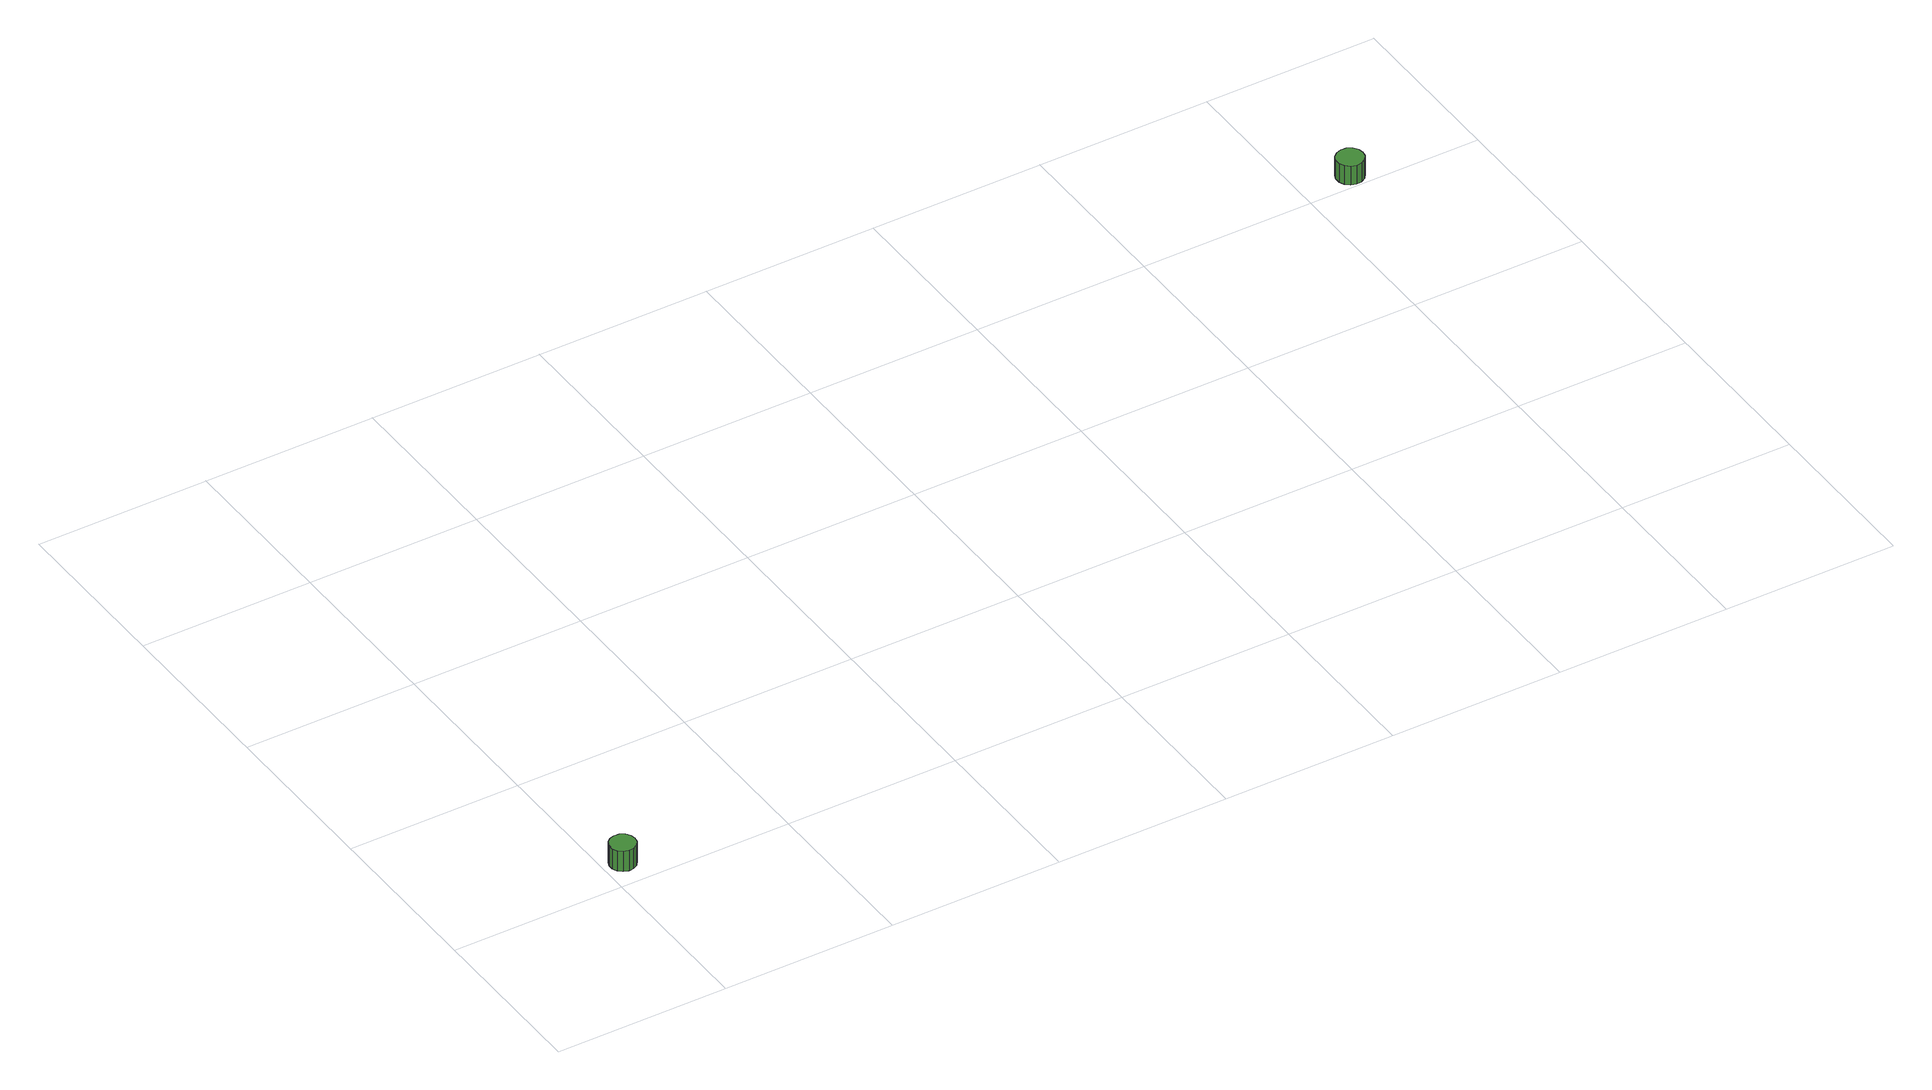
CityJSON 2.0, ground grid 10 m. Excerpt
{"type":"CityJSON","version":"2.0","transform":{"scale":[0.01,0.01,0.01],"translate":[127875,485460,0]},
"CityObjects":{
"tree1":{"type":"SolitaryVegetationObject","attributes":{"function":"something"},"geometry":[{"type":"MultiSurface","lod":"1","boundaries":[[[0,1,2,3,4,5,6,7,8,9,10,11,12,13,14]],[[15,16,17,18,19,20,21,22,23,24,25,26,27,28,29]],[[0,29,28,1]],[[1,28,27,2]],[[2,27,26,3]],[[3,26,25,4]],[[4,25,24,5]],[[5,24,23,6]],[[6,23,22,7]],[[7,22,21,8]],[[8,21,20,9]],[[9,20,19,10]],[[10,19,18,11]],[[11,18,17,12]],[[12,17,16,13]],[[13,16,15,14]],[[14,15,29,0]]]}]},
"tree2":{"type":"SolitaryVegetationObject","attributes":{"function":"something"},"geometry":[{"type":"MultiSurface","lod":"1","boundaries":[[[30,31,32,33,34,35,36,37,38,39,40,41,42,43,44]],[[45,46,47,48,49,50,51,52,53,54,55,56,57,58,59]],[[30,59,58,31]],[[31,58,57,32]],[[32,57,56,33]],[[33,56,55,34]],[[34,55,54,35]],[[35,54,53,36]],[[36,53,52,37]],[[37,52,51,38]],[[38,51,50,39]],[[39,50,49,40]],[[40,49,48,41]],[[41,48,47,42]],[[42,47,46,43]],[[43,46,45,44]],[[44,45,59,30]]]}]}
},
"vertices":[
[163,130,186],[157,160,186],[139,185,186],[112,200,186],[82,203,186],[52,194,186],[29,173,186],[17,145,186],[17,114,186],[29,86,186],[52,66,186],[82,56,186],[112,59,186],[139,75,186],[157,100,186],[157,100,57],[139,75,57],[112,59,57],[82,56,57],[52,66,57],[29,86,57],[17,114,57],[17,145,57],[29,173,57],[52,194,57],[82,203,57],[112,200,57],[139,185,57],[157,160,57],[163,130,57],
[6368,3089,143],[6362,3120,143],[6343,3146,143],[6315,3162,143],[6283,3165,143],[6253,3155,143],[6229,3134,143],[6216,3105,143],[6216,3073,143],[6229,3044,143],[6253,3022,143],[6283,3013,143],[6315,3016,143],[6343,3032,143],[6362,3058,143],[6362,3058,22],[6343,3032,22],[6315,3016,22],[6283,3013,22],[6253,3022,22],[6229,3044,22],[6216,3073,22],[6216,3105,22],[6229,3134,22],[6253,3155,22],[6283,3165,22],[6315,3162,22],[6343,3146,22],[6362,3120,22],[6368,3089,22]
]}
